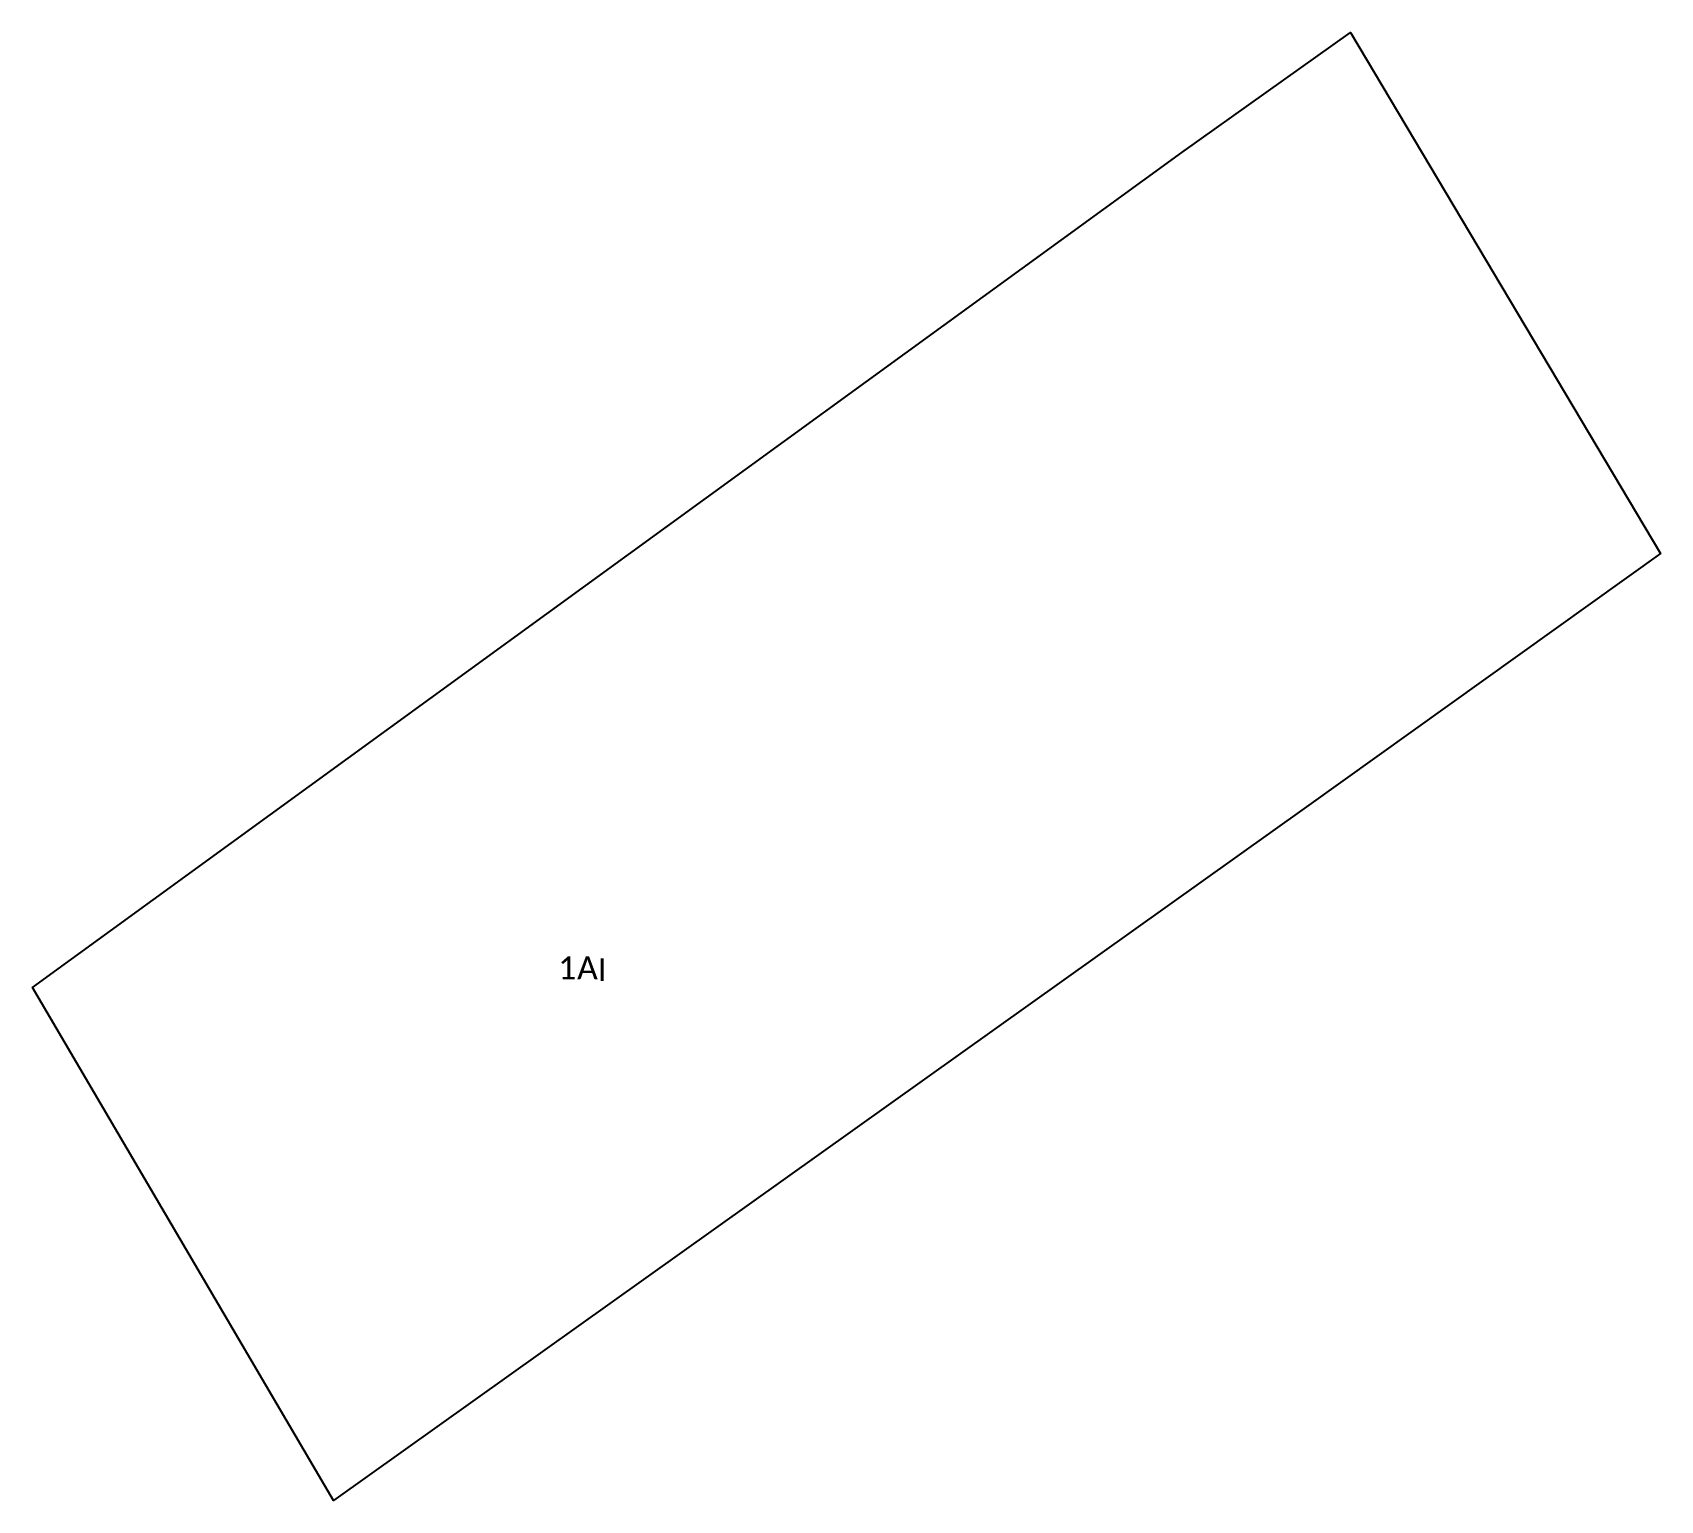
# Model space of a CAD drawing. Extents: x 613536.4 to 613607.5, y 646324 to 646388.2.
import ezdxf

# ---------------------------------------------------------------- set-up
doc = ezdxf.new("R2010")
doc.units = 0
for name, color, linetype in [('_CAT_FOL', 7, 'Continuous'), ('_IMPREJMUIT', 150, 'Continuous'), ('_NR_PARCELA', 50, 'Continuous'), ('_PARCELA_NOU_feb2025', 50, 'Continuous')]:
    doc.layers.add(name, color=color, linetype=linetype)
doc.styles.add('texte', font='')
doc.styles.get('texte').set_extended_font_data('Calibri')

msp = doc.modelspace()

# ---------------------------------------------------------------- linework, layer by layer
at = {"layer": '_PARCELA_NOU_feb2025'}
msp.add_lwpolyline([(613592.066, 646354.334), (613549.525, 646324.001), (613536.374, 646346.43), (613586.625, 646382.954), (613593.989, 646388.194), (613607.546, 646365.406)], close=True, dxfattribs=at)

# ---------------------------------------------------------------- texts
at = {"layer": '_CAT_FOL', "style": 'texte'}
msp.add_text('A', height=1, dxfattribs=at).set_placement((613560.184, 646346.795))
at = {"layer": '_IMPREJMUIT', "style": 'texte'}
msp.add_text('I', height=1, dxfattribs=at).set_placement((613561.082, 646346.71))
at = {"layer": '_NR_PARCELA', "style": 'texte'}
msp.add_text('1', height=1, dxfattribs=at).set_placement((613559.356, 646346.792))

doc.saveas('drawing.dxf')
